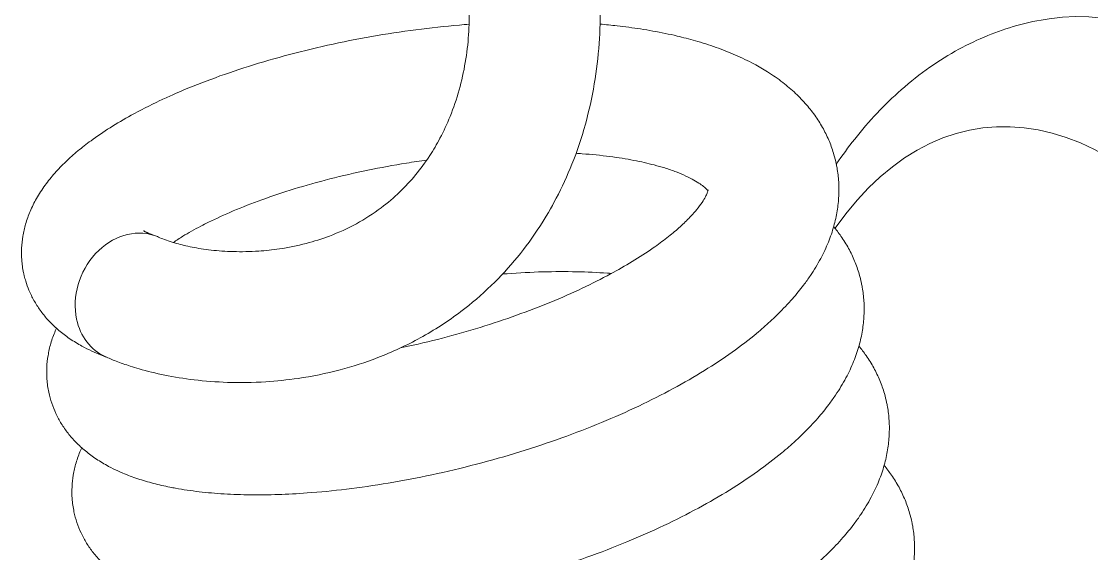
# Model space of a CAD drawing. Header units: millimetres. Extents: x 28932 to 35892, y -771 to 3945.
# Drawn here: x 34044.38 to 34064.83, y 2433.34 to 2443.51 of the extents above; entities that cross this region are included whole.
import ezdxf

# ---------------------------------------------------------------- set-up
doc = ezdxf.new("R2010")
doc.units = ezdxf.units.MM
doc.linetypes.add('K5LT_BASIC', pattern=[0])
doc.linetypes.add('K5LT_THIN', pattern=[0])
doc.layers.add('Системный слой (1)', color=7, linetype='Continuous', true_color=0x909090)

msp = doc.modelspace()

# ---------------------------------------------------------------- linework, layer by layer
at = {"layer": 'Системный слой (1)', "color": 7, "linetype": 'K5LT_THIN', "lineweight": 5}
for centre, major_axis, start_param, end_param in [((34066.333, 2428.108), (2.309, -15.453), 0, 3.141593), ((34064.709, 2427.865), (2.032, -13.599), 6.06851, 9.893051)]:
    msp.add_ellipse(centre, major_axis=major_axis, ratio=0.482963, start_param=start_param, end_param=end_param, dxfattribs=at)
at = {"layer": 'Системный слой (1)', "color": 5, "linetype": 'K5LT_BASIC', "lineweight": 20, "true_color": 0x0000ff}
for major_axis, start_param, end_param in [((0.511, 1.141), 0.084246, 2.28716), ((0.511, 1.141), 0, 0.084246), ((-0.511, -1.141), 5.428753, 6.283185)]:
    msp.add_ellipse((34046.493, 2438.247), major_axis=major_axis, ratio=0.836516, start_param=start_param, end_param=end_param, dxfattribs=at)
for points, knots in [([(34055.273, 2445.264), (34055.321, 2445.036), (34055.359, 2444.805), (34055.415, 2444.331), (34055.432, 2444.087), (34055.445, 2443.591), (34055.44, 2443.338), (34055.405, 2442.828), (34055.374, 2442.571), (34055.287, 2442.055), (34055.23, 2441.798), (34055.088, 2441.285), (34055.002, 2441.03), (34054.814, 2440.558), (34054.714, 2440.341), (34054.507, 2439.946), (34054.402, 2439.767), (34054.158, 2439.39), (34054.015, 2439.194), (34053.705, 2438.816), (34053.538, 2438.634), (34053.177, 2438.285), (34052.983, 2438.119), (34052.534, 2437.779), (34052.274, 2437.611), (34051.742, 2437.318), (34051.47, 2437.192), (34050.956, 2436.993), (34050.715, 2436.916), (34050.205, 2436.781), (34049.936, 2436.727), (34049.463, 2436.658), (34049.257, 2436.637), (34048.806, 2436.608), (34048.561, 2436.605), (34048.103, 2436.62), (34047.889, 2436.637), (34047.488, 2436.684), (34047.301, 2436.714), (34046.952, 2436.785), (34046.789, 2436.825), (34046.575, 2436.887), (34046.519, 2436.904), (34046.371, 2436.952), (34046.28, 2436.984), (34046.12, 2437.046), (34046.05, 2437.076), (34045.981, 2437.106)], [0, 0, 0, 0, 12.925625, 12.925625, 26.247076, 26.247076, 39.919858, 39.919858, 53.842886, 53.842886, 67.927331, 67.927331, 82.262156, 82.262156, 94.968561, 94.968561, 105.988124, 105.988124, 118.883445, 118.883445, 132.025103, 132.025103, 145.660283, 145.660283, 162.255828, 162.255828, 178.534141, 178.534141, 192.542389, 192.542389, 208.094189, 208.094189, 220.18904, 220.18904, 235.045704, 235.045704, 248.79631, 248.79631, 261.583042, 261.583042, 273.546404, 273.546404, 277.877679, 277.877679, 285.155082, 285.155082, 291, 291, 291, 291]), ([(34052.827, 2444.747), (34052.859, 2444.594), (34052.885, 2444.438), (34052.923, 2444.114), (34052.935, 2443.948), (34052.944, 2443.605), (34052.94, 2443.431), (34052.916, 2443.079), (34052.895, 2442.902), (34052.835, 2442.549), (34052.796, 2442.373), (34052.699, 2442.028), (34052.642, 2441.858), (34052.517, 2441.55), (34052.453, 2441.411), (34052.321, 2441.163), (34052.256, 2441.052), (34052.102, 2440.817), (34052.012, 2440.693), (34051.821, 2440.462), (34051.72, 2440.354), (34051.501, 2440.143), (34051.382, 2440.042), (34051.105, 2439.834), (34050.946, 2439.733), (34050.616, 2439.552), (34050.444, 2439.474), (34050.123, 2439.353), (34049.974, 2439.306), (34049.654, 2439.222), (34049.483, 2439.188), (34049.181, 2439.143), (34049.048, 2439.129), (34048.75, 2439.109), (34048.588, 2439.107), (34048.283, 2439.115), (34048.141, 2439.125), (34047.878, 2439.155), (34047.757, 2439.174), (34047.538, 2439.217), (34047.439, 2439.24), (34047.321, 2439.274), (34047.293, 2439.282), (34047.213, 2439.306), (34047.164, 2439.323), (34047.077, 2439.356), (34047.039, 2439.372), (34047.004, 2439.388)], [0, 0, 0, 0, 9.057491, 9.057491, 18.414001, 18.414001, 27.985251, 27.985251, 37.637223, 37.637223, 47.235619, 47.235619, 56.784712, 56.784712, 64.878851, 64.878851, 71.694365, 71.694365, 79.810312, 79.810312, 87.682681, 87.682681, 96.107023, 96.107023, 106.421449, 106.421449, 117.01927, 117.01927, 126.130266, 126.130266, 136.701924, 136.701924, 145.292108, 145.292108, 156.345241, 156.345241, 166.927697, 166.927697, 176.984917, 176.984917, 186.490714, 186.490714, 189.491286, 189.491286, 195.439401, 195.439401, 201, 201, 201, 201]), ([(34052.938, 2443.456), (34052.877, 2443.451), (34052.815, 2443.446), (34052.476, 2443.417), (34052.199, 2443.387), (34051.639, 2443.313), (34051.358, 2443.27), (34050.794, 2443.171), (34050.512, 2443.115), (34049.953, 2442.991), (34049.676, 2442.923), (34049.141, 2442.778), (34048.882, 2442.701), (34048.384, 2442.541), (34048.145, 2442.457), (34047.69, 2442.284), (34047.473, 2442.195), (34047.185, 2442.068), (34047.107, 2442.032), (34046.838, 2441.905), (34046.655, 2441.812), (34046.34, 2441.639), (34046.206, 2441.56), (34045.951, 2441.398), (34045.829, 2441.315), (34045.626, 2441.166), (34045.542, 2441.101), (34045.382, 2440.967), (34045.305, 2440.899), (34045.158, 2440.758), (34045.088, 2440.686), (34044.956, 2440.536), (34044.893, 2440.458), (34044.776, 2440.297), (34044.722, 2440.214), (34044.627, 2440.047), (34044.586, 2439.964), (34044.516, 2439.801), (34044.488, 2439.72), (34044.442, 2439.562), (34044.424, 2439.484), (34044.398, 2439.33), (34044.39, 2439.254), (34044.383, 2439.104), (34044.384, 2439.03), (34044.395, 2438.872), (34044.407, 2438.788), (34044.424, 2438.705)], [41.717124, 41.717124, 41.717124, 41.717124, 42.928308, 42.928308, 48.325398, 48.325398, 53.813684, 53.813684, 59.400049, 59.400049, 65.044369, 65.044369, 70.570378, 70.570378, 75.978132, 75.978132, 81.258628, 81.258628, 83.276534, 83.276534, 88.324519, 88.324519, 92.362401, 92.362401, 96.399451, 96.399451, 99.426317, 99.426317, 102.451926, 102.451926, 105.475678, 105.475678, 108.496862, 108.496862, 111.514896, 111.514896, 114.271592, 114.271592, 116.758521, 116.758521, 119.047023, 119.047023, 121.195877, 121.195877, 123.252116, 123.252116, 125.597317, 125.597317, 125.597317, 125.597317]), ([(34058.381, 2442.697), (34058.268, 2442.757), (34058.151, 2442.814), (34057.909, 2442.919), (34057.785, 2442.968), (34057.528, 2443.059), (34057.397, 2443.101), (34057.147, 2443.172), (34057.03, 2443.202), (34056.836, 2443.248), (34056.76, 2443.265), (34056.53, 2443.312), (34056.373, 2443.341), (34056.066, 2443.388), (34055.917, 2443.408), (34055.658, 2443.438), (34055.549, 2443.448), (34055.439, 2443.458)], [0, 0, 0, 0, 3.49446, 3.49446, 6.988921, 6.988921, 10.483381, 10.483381, 13.429343, 13.429343, 15.279564, 15.279564, 18.980006, 18.980006, 22.340055, 22.340055, 24.724826, 24.724826, 24.724826, 24.724826]), ([(34059.955, 2440.784), (34060.068, 2440.948), (34060.185, 2441.107), (34060.443, 2441.433), (34060.586, 2441.598), (34060.882, 2441.913), (34061.036, 2442.062), (34061.371, 2442.358), (34061.554, 2442.502), (34061.921, 2442.759), (34062.105, 2442.874), (34062.474, 2443.075), (34062.659, 2443.162), (34063.03, 2443.313), (34063.216, 2443.377), (34063.608, 2443.486), (34063.815, 2443.53), (34064.023, 2443.561)], [150.475975, 150.475975, 150.475975, 150.475975, 154.056907, 154.056907, 158.093176, 158.093176, 162.128081, 162.128081, 166.574599, 166.574599, 170.750524, 170.750524, 174.71909, 174.71909, 178.541762, 178.541762, 182.65291, 182.65291, 182.65291, 182.65291]), ([(34059.953, 2440.791), (34059.941, 2440.849), (34059.927, 2440.906), (34059.886, 2441.047), (34059.857, 2441.131), (34059.789, 2441.295), (34059.75, 2441.376), (34059.663, 2441.535), (34059.615, 2441.613), (34059.508, 2441.767), (34059.449, 2441.843), (34059.321, 2441.991), (34059.251, 2442.064), (34059.099, 2442.208), (34059.016, 2442.278), (34058.838, 2442.415), (34058.742, 2442.482), (34058.558, 2442.598), (34058.471, 2442.649), (34058.381, 2442.697)], [0, 0, 0, 0, 1.631874, 1.631874, 4.079684, 4.079684, 6.571743, 6.571743, 9.139774, 9.139774, 11.820759, 11.820759, 14.654094, 14.654094, 17.681814, 17.681814, 20.925508, 20.925508, 23.680472, 23.680472, 23.680472, 23.680472]), ([(34057.233, 2440.478), (34057.188, 2440.503), (34057.137, 2440.529), (34057.023, 2440.582), (34056.961, 2440.608), (34056.826, 2440.659), (34056.753, 2440.684), (34056.611, 2440.729), (34056.543, 2440.748), (34056.352, 2440.798), (34056.223, 2440.828), (34055.941, 2440.882), (34055.787, 2440.907), (34055.457, 2440.95), (34055.281, 2440.967), (34055.059, 2440.984), (34055.021, 2440.986), (34054.982, 2440.989)], [0, 0, 0, 0, 2.584575, 2.584575, 5.16915, 5.16915, 7.753725, 7.753725, 9.903939, 9.903939, 13.576865, 13.576865, 17.47532, 17.47532, 21.566648, 21.566648, 22.424755, 22.424755, 22.424755, 22.424755]), ([(34044.906, 2436.423), (34044.921, 2436.353), (34044.94, 2436.284), (34044.986, 2436.148), (34045.012, 2436.081), (34045.074, 2435.95), (34045.108, 2435.886), (34045.185, 2435.761), (34045.228, 2435.7), (34045.322, 2435.58), (34045.373, 2435.522), (34045.483, 2435.409), (34045.543, 2435.354), (34045.673, 2435.247), (34045.744, 2435.195), (34045.892, 2435.097), (34045.97, 2435.05), (34046.108, 2434.976), (34046.168, 2434.947), (34046.259, 2434.905), (34046.29, 2434.891), (34046.414, 2434.839), (34046.509, 2434.803), (34046.704, 2434.738), (34046.804, 2434.709), (34047.009, 2434.655), (34047.114, 2434.631), (34047.257, 2434.603), (34047.293, 2434.596), (34047.475, 2434.563), (34047.625, 2434.541), (34047.934, 2434.505), (34048.093, 2434.491), (34048.421, 2434.472), (34048.589, 2434.466), (34048.934, 2434.462), (34049.11, 2434.464), (34049.47, 2434.475), (34049.654, 2434.485), (34050.088, 2434.516), (34050.34, 2434.541), (34050.859, 2434.603), (34051.125, 2434.642), (34051.67, 2434.733), (34051.947, 2434.786), (34052.51, 2434.906), (34052.795, 2434.974), (34053.357, 2435.121), (34053.634, 2435.2), (34054.179, 2435.369), (34054.446, 2435.458), (34054.966, 2435.645), (34055.22, 2435.743), (34055.711, 2435.946), (34055.949, 2436.051), (34056.406, 2436.267), (34056.625, 2436.378), (34057.044, 2436.604), (34057.243, 2436.719), (34057.619, 2436.953), (34057.797, 2437.071), (34058.129, 2437.308), (34058.285, 2437.427), (34058.522, 2437.624), (34058.609, 2437.699), (34058.743, 2437.823), (34058.793, 2437.871), (34058.939, 2438.014), (34059.031, 2438.112), (34059.193, 2438.296), (34059.264, 2438.383), (34059.375, 2438.531), (34059.418, 2438.592), (34059.531, 2438.759), (34059.597, 2438.868), (34059.712, 2439.082), (34059.761, 2439.187), (34059.844, 2439.393), (34059.879, 2439.494), (34059.934, 2439.693), (34059.956, 2439.791), (34059.987, 2439.983), (34059.997, 2440.077), (34060.007, 2440.263), (34060.006, 2440.354), (34059.995, 2440.535), (34059.984, 2440.623), (34059.964, 2440.738), (34059.959, 2440.765), (34059.953, 2440.791)], [0, 0, 0, 0, 1.967536, 1.967536, 3.951759, 3.951759, 5.982309, 5.982309, 8.092566, 8.092566, 10.321001, 10.321001, 12.712997, 12.712997, 15.321763, 15.321763, 18.049158, 18.049158, 20.062766, 20.062766, 21.067336, 21.067336, 24.083439, 24.083439, 27.09809, 27.09809, 30.112742, 30.112742, 31.116164, 31.116164, 35.133216, 35.133216, 39.14967, 39.14967, 43.165766, 43.165766, 47.181862, 47.181862, 51.197959, 51.197959, 56.492161, 56.492161, 61.905907, 61.905907, 67.433775, 67.433775, 73.062992, 73.062992, 78.582969, 78.582969, 84.00683, 84.00683, 89.33932, 89.33932, 94.578481, 94.578481, 99.715825, 99.715825, 104.735444, 104.735444, 109.612366, 109.612366, 114.311198, 114.311198, 117.196707, 117.196707, 118.954449, 118.954449, 122.469933, 122.469933, 125.488743, 125.488743, 127.515813, 127.515813, 131.05052, 131.05052, 134.294454, 134.294454, 137.289611, 137.289611, 140.085676, 140.085676, 142.73081, 142.73081, 145.270362, 145.270362, 147.745453, 147.745453, 148.499991, 148.499991, 148.499991, 148.499991]), ([(34052.129, 2440.86), (34052, 2440.842), (34051.871, 2440.823), (34051.494, 2440.762), (34051.248, 2440.716), (34050.758, 2440.615), (34050.515, 2440.559), (34050.044, 2440.439), (34049.816, 2440.375), (34049.382, 2440.242), (34049.175, 2440.173), (34048.785, 2440.032), (34048.602, 2439.96), (34048.262, 2439.816), (34048.104, 2439.744), (34047.908, 2439.647), (34047.86, 2439.623), (34047.688, 2439.533), (34047.573, 2439.468), (34047.403, 2439.364), (34047.341, 2439.323), (34047.285, 2439.284)], [41.579078, 41.579078, 41.579078, 41.579078, 44.088282, 44.088282, 48.912055, 48.912055, 53.836172, 53.836172, 58.671408, 58.671408, 63.393241, 63.393241, 67.98717, 67.98717, 72.429844, 72.429844, 73.957525, 73.957525, 77.974537, 77.974537, 80.571688, 80.571688, 80.571688, 80.571688]), ([(34057.233, 2440.478), (34057.279, 2440.452), (34057.318, 2440.427), (34057.385, 2440.381), (34057.413, 2440.36), (34057.454, 2440.324), (34057.47, 2440.309), (34057.49, 2440.288), (34057.497, 2440.28), (34057.501, 2440.274)], [0, 0, 0, 0, 2.6, 2.6, 5.169047, 5.169047, 7.494849, 7.494849, 9.270369, 9.270369, 9.270369, 9.270369]), ([(34051.627, 2437.27), (34051.646, 2437.274), (34051.665, 2437.278), (34051.931, 2437.335), (34052.18, 2437.393), (34052.671, 2437.521), (34052.913, 2437.59), (34053.387, 2437.736), (34053.619, 2437.813), (34054.069, 2437.975), (34054.287, 2438.058), (34054.706, 2438.231), (34054.906, 2438.32), (34055.287, 2438.499), (34055.468, 2438.59), (34055.784, 2438.761), (34055.922, 2438.84), (34056.196, 2439.006), (34056.33, 2439.093), (34056.548, 2439.245), (34056.636, 2439.31), (34056.801, 2439.439), (34056.877, 2439.502), (34057.016, 2439.626), (34057.079, 2439.687), (34057.192, 2439.802), (34057.242, 2439.858), (34057.326, 2439.961), (34057.362, 2440.009), (34057.416, 2440.09), (34057.437, 2440.125), (34057.467, 2440.183), (34057.478, 2440.207), (34057.492, 2440.244), (34057.497, 2440.258), (34057.503, 2440.278), (34057.504, 2440.285), (34057.505, 2440.293), (34057.505, 2440.294), (34057.505, 2440.294)], [44.194883, 44.194883, 44.194883, 44.194883, 44.571552, 44.571552, 49.471016, 49.471016, 54.268364, 54.268364, 58.9671, 58.9671, 63.563865, 63.563865, 68.049658, 68.049658, 72.409928, 72.409928, 76.069145, 76.069145, 80.067331, 80.067331, 83.06543, 83.06543, 86.062735, 86.062735, 89.058757, 89.058757, 92.052764, 92.052764, 94.990085, 94.990085, 97.637529, 97.637529, 100.027313, 100.027313, 102.205728, 102.205728, 104.220498, 104.220498, 106, 106, 106, 106]), ([(34046.922, 2439.42), (34046.896, 2439.428), (34046.872, 2439.437), (34046.836, 2439.451), (34046.822, 2439.456), (34046.792, 2439.469), (34046.777, 2439.476), (34046.751, 2439.489), (34046.741, 2439.495), (34046.728, 2439.502), (34046.724, 2439.505), (34046.719, 2439.508), (34046.717, 2439.509), (34046.716, 2439.51)], [0, 0, 0, 0, 1.6, 1.6, 2.734648, 2.734648, 4.334648, 4.334648, 5.934648, 5.934648, 7.050964, 7.050964, 8, 8, 8, 8]), ([(34046.922, 2439.42), (34046.893, 2439.429), (34046.828, 2439.453), (34046.78, 2439.475), (34046.753, 2439.488), (34046.728, 2439.502), (34046.725, 2439.504), (34046.722, 2439.506)], [0, 0, 0, 0, 0.476919, 0.476919, 0.864297, 0.864297, 1.133439, 1.133439, 1.133439, 1.133439]), ([(34060.435, 2438.509), (34060.423, 2438.567), (34060.409, 2438.624), (34060.368, 2438.765), (34060.339, 2438.849), (34060.271, 2439.013), (34060.232, 2439.094), (34060.145, 2439.253), (34060.096, 2439.331), (34060, 2439.469), (34059.954, 2439.53), (34059.905, 2439.589)], [0, 0, 0, 0, 1.631874, 1.631874, 4.079684, 4.079684, 6.571743, 6.571743, 9.139774, 9.139774, 11.287901, 11.287901, 11.287901, 11.287901]), ([(34044.424, 2438.705), (34044.429, 2438.685), (34044.433, 2438.665), (34044.446, 2438.612), (34044.456, 2438.579), (34044.484, 2438.487), (34044.504, 2438.429), (34044.556, 2438.306), (34044.588, 2438.241), (34044.659, 2438.113), (34044.699, 2438.051), (34044.786, 2437.93), (34044.833, 2437.87), (34044.937, 2437.755), (34044.994, 2437.699), (34045.116, 2437.589), (34045.183, 2437.536), (34045.326, 2437.432), (34045.404, 2437.383), (34045.519, 2437.316), (34045.555, 2437.296), (34045.651, 2437.246), (34045.711, 2437.217), (34045.834, 2437.162), (34045.896, 2437.137), (34045.977, 2437.106), (34045.995, 2437.099), (34046.013, 2437.092)], [0, 0, 0, 0, 0.568862, 0.568862, 1.516965, 1.516965, 3.22355, 3.22355, 5.245632, 5.245632, 7.333111, 7.333111, 9.524569, 9.524569, 11.862936, 11.862936, 14.398665, 14.398665, 17.189054, 17.189054, 18.441069, 18.441069, 20.467044, 20.467044, 22.493019, 22.493019, 23.058391, 23.058391, 23.058391, 23.058391]), ([(34055.657, 2438.693), (34055.631, 2438.695), (34055.606, 2438.697), (34055.389, 2438.712), (34055.193, 2438.722), (34054.782, 2438.73), (34054.567, 2438.73), (34054.125, 2438.718), (34053.897, 2438.706), (34053.637, 2438.687), (34053.607, 2438.685), (34053.577, 2438.683)], [20.985559, 20.985559, 20.985559, 20.985559, 21.566648, 21.566648, 25.822155, 25.822155, 30.217862, 30.217862, 34.735456, 34.735456, 35.322283, 35.322283, 35.322283, 35.322283]), ([(34045.388, 2434.141), (34045.403, 2434.071), (34045.422, 2434.001), (34045.467, 2433.866), (34045.494, 2433.799), (34045.555, 2433.668), (34045.59, 2433.604), (34045.667, 2433.479), (34045.71, 2433.418), (34045.803, 2433.298), (34045.854, 2433.24), (34045.965, 2433.127), (34046.025, 2433.072), (34046.155, 2432.964), (34046.226, 2432.913), (34046.374, 2432.814), (34046.451, 2432.768), (34046.59, 2432.694), (34046.65, 2432.664), (34046.741, 2432.623), (34046.772, 2432.609), (34046.896, 2432.557), (34046.991, 2432.521), (34047.186, 2432.456), (34047.286, 2432.427), (34047.491, 2432.373), (34047.596, 2432.349), (34047.739, 2432.321), (34047.775, 2432.314), (34047.957, 2432.281), (34048.107, 2432.259), (34048.416, 2432.223), (34048.575, 2432.209), (34048.903, 2432.189), (34049.071, 2432.183), (34049.415, 2432.179), (34049.592, 2432.181), (34049.952, 2432.193), (34050.136, 2432.203), (34050.57, 2432.234), (34050.822, 2432.258), (34051.341, 2432.321), (34051.607, 2432.359), (34052.151, 2432.451), (34052.429, 2432.504), (34052.992, 2432.624), (34053.277, 2432.692), (34053.839, 2432.839), (34054.116, 2432.918), (34054.66, 2433.086), (34054.927, 2433.175), (34055.448, 2433.363), (34055.701, 2433.461), (34056.193, 2433.664), (34056.43, 2433.769), (34056.887, 2433.985), (34057.107, 2434.096), (34057.525, 2434.322), (34057.725, 2434.437), (34058.101, 2434.67), (34058.279, 2434.788), (34058.611, 2435.025), (34058.766, 2435.145), (34059.003, 2435.341), (34059.09, 2435.417), (34059.225, 2435.541), (34059.275, 2435.589), (34059.421, 2435.732), (34059.513, 2435.829), (34059.674, 2436.014), (34059.745, 2436.101), (34059.857, 2436.249), (34059.9, 2436.309), (34060.013, 2436.477), (34060.079, 2436.586), (34060.194, 2436.8), (34060.243, 2436.905), (34060.326, 2437.111), (34060.36, 2437.212), (34060.416, 2437.411), (34060.438, 2437.508), (34060.469, 2437.7), (34060.479, 2437.795), (34060.488, 2437.981), (34060.488, 2438.072), (34060.477, 2438.252), (34060.466, 2438.341), (34060.446, 2438.456), (34060.441, 2438.483), (34060.435, 2438.509)], [0, 0, 0, 0, 1.967536, 1.967536, 3.951759, 3.951759, 5.982309, 5.982309, 8.092566, 8.092566, 10.321001, 10.321001, 12.712997, 12.712997, 15.321763, 15.321763, 18.049158, 18.049158, 20.062766, 20.062766, 21.067336, 21.067336, 24.083439, 24.083439, 27.09809, 27.09809, 30.112742, 30.112742, 31.116164, 31.116164, 35.133216, 35.133216, 39.14967, 39.14967, 43.165766, 43.165766, 47.181862, 47.181862, 51.197959, 51.197959, 56.492161, 56.492161, 61.905907, 61.905907, 67.433775, 67.433775, 73.062992, 73.062992, 78.582969, 78.582969, 84.00683, 84.00683, 89.33932, 89.33932, 94.578481, 94.578481, 99.715825, 99.715825, 104.735444, 104.735444, 109.612366, 109.612366, 114.311198, 114.311198, 117.196707, 117.196707, 118.954449, 118.954449, 122.469933, 122.469933, 125.488743, 125.488743, 127.515813, 127.515813, 131.05052, 131.05052, 134.294454, 134.294454, 137.289611, 137.289611, 140.085676, 140.085676, 142.73081, 142.73081, 145.270362, 145.270362, 147.745453, 147.745453, 148.499991, 148.499991, 148.499991, 148.499991]), ([(34045.053, 2437.646), (34045.045, 2437.629), (34045.038, 2437.613), (34044.998, 2437.518), (34044.969, 2437.438), (34044.923, 2437.28), (34044.906, 2437.202), (34044.88, 2437.048), (34044.872, 2436.972), (34044.865, 2436.822), (34044.866, 2436.748), (34044.877, 2436.59), (34044.889, 2436.506), (34044.906, 2436.423)], [113.028104, 113.028104, 113.028104, 113.028104, 113.563942, 113.563942, 116.035471, 116.035471, 118.309802, 118.309802, 120.445349, 120.445349, 122.488855, 122.488855, 124.819538, 124.819538, 124.819538, 124.819538]), ([(34060.917, 2436.227), (34060.905, 2436.285), (34060.891, 2436.342), (34060.85, 2436.483), (34060.82, 2436.566), (34060.753, 2436.731), (34060.714, 2436.811), (34060.627, 2436.971), (34060.578, 2437.049), (34060.482, 2437.187), (34060.436, 2437.248), (34060.387, 2437.307)], [0, 0, 0, 0, 1.631874, 1.631874, 4.079684, 4.079684, 6.571743, 6.571743, 9.139774, 9.139774, 11.287901, 11.287901, 11.287901, 11.287901]), ([(34045.87, 2431.858), (34045.885, 2431.788), (34045.903, 2431.719), (34045.949, 2431.583), (34045.976, 2431.517), (34046.037, 2431.386), (34046.072, 2431.322), (34046.149, 2431.196), (34046.192, 2431.135), (34046.285, 2431.016), (34046.336, 2430.958), (34046.447, 2430.844), (34046.507, 2430.789), (34046.637, 2430.682), (34046.707, 2430.63), (34046.855, 2430.532), (34046.933, 2430.486), (34047.072, 2430.412), (34047.132, 2430.382), (34047.223, 2430.34), (34047.254, 2430.327), (34047.378, 2430.275), (34047.473, 2430.239), (34047.668, 2430.174), (34047.768, 2430.144), (34047.972, 2430.091), (34048.077, 2430.067), (34048.221, 2430.038), (34048.257, 2430.031), (34048.438, 2429.998), (34048.588, 2429.976), (34048.898, 2429.941), (34049.057, 2429.927), (34049.384, 2429.907), (34049.553, 2429.901), (34049.897, 2429.897), (34050.074, 2429.899), (34050.434, 2429.911), (34050.618, 2429.92), (34051.052, 2429.952), (34051.304, 2429.976), (34051.823, 2430.039), (34052.089, 2430.077), (34052.633, 2430.168), (34052.911, 2430.221), (34053.474, 2430.342), (34053.759, 2430.409), (34054.321, 2430.557), (34054.598, 2430.636), (34055.142, 2430.804), (34055.409, 2430.893), (34055.93, 2431.08), (34056.183, 2431.178), (34056.674, 2431.381), (34056.912, 2431.486), (34057.369, 2431.703), (34057.589, 2431.814), (34058.007, 2432.04), (34058.206, 2432.155), (34058.583, 2432.388), (34058.761, 2432.506), (34059.093, 2432.743), (34059.248, 2432.862), (34059.485, 2433.059), (34059.572, 2433.135), (34059.707, 2433.259), (34059.757, 2433.306), (34059.902, 2433.45), (34059.995, 2433.547), (34060.156, 2433.732), (34060.227, 2433.819), (34060.339, 2433.967), (34060.382, 2434.027), (34060.495, 2434.195), (34060.561, 2434.304), (34060.675, 2434.518), (34060.725, 2434.623), (34060.808, 2434.829), (34060.842, 2434.93), (34060.898, 2435.129), (34060.919, 2435.226), (34060.951, 2435.418), (34060.961, 2435.513), (34060.97, 2435.698), (34060.97, 2435.79), (34060.958, 2435.97), (34060.948, 2436.059), (34060.928, 2436.174), (34060.923, 2436.2), (34060.917, 2436.227)], [0, 0, 0, 0, 1.967536, 1.967536, 3.951759, 3.951759, 5.982309, 5.982309, 8.092566, 8.092566, 10.321001, 10.321001, 12.712997, 12.712997, 15.321763, 15.321763, 18.049158, 18.049158, 20.062766, 20.062766, 21.067336, 21.067336, 24.083439, 24.083439, 27.09809, 27.09809, 30.112742, 30.112742, 31.116164, 31.116164, 35.133216, 35.133216, 39.14967, 39.14967, 43.165766, 43.165766, 47.181862, 47.181862, 51.197959, 51.197959, 56.492161, 56.492161, 61.905907, 61.905907, 67.433775, 67.433775, 73.062992, 73.062992, 78.582969, 78.582969, 84.00683, 84.00683, 89.33932, 89.33932, 94.578481, 94.578481, 99.715825, 99.715825, 104.735444, 104.735444, 109.612366, 109.612366, 114.311198, 114.311198, 117.196707, 117.196707, 118.954449, 118.954449, 122.469933, 122.469933, 125.488743, 125.488743, 127.515813, 127.515813, 131.05052, 131.05052, 134.294454, 134.294454, 137.289611, 137.289611, 140.085676, 140.085676, 142.73081, 142.73081, 145.270362, 145.270362, 147.745453, 147.745453, 148.499991, 148.499991, 148.499991, 148.499991]), ([(34045.535, 2435.364), (34045.527, 2435.347), (34045.52, 2435.33), (34045.48, 2435.236), (34045.451, 2435.156), (34045.405, 2434.998), (34045.387, 2434.92), (34045.362, 2434.766), (34045.354, 2434.69), (34045.347, 2434.54), (34045.347, 2434.466), (34045.359, 2434.308), (34045.371, 2434.224), (34045.388, 2434.141)], [113.028104, 113.028104, 113.028104, 113.028104, 113.563942, 113.563942, 116.035471, 116.035471, 118.309802, 118.309802, 120.445349, 120.445349, 122.488855, 122.488855, 124.819538, 124.819538, 124.819538, 124.819538]), ([(34061.399, 2433.945), (34061.387, 2434.002), (34061.372, 2434.059), (34061.331, 2434.201), (34061.302, 2434.284), (34061.234, 2434.448), (34061.196, 2434.529), (34061.109, 2434.688), (34061.06, 2434.766), (34060.964, 2434.905), (34060.917, 2434.966), (34060.869, 2435.025)], [0, 0, 0, 0, 1.631874, 1.631874, 4.079684, 4.079684, 6.571743, 6.571743, 9.139774, 9.139774, 11.287901, 11.287901, 11.287901, 11.287901]), ([(34046.352, 2429.576), (34046.366, 2429.506), (34046.385, 2429.437), (34046.431, 2429.301), (34046.458, 2429.234), (34046.519, 2429.104), (34046.554, 2429.039), (34046.631, 2428.914), (34046.674, 2428.853), (34046.767, 2428.734), (34046.818, 2428.676), (34046.929, 2428.562), (34046.989, 2428.507), (34047.119, 2428.4), (34047.189, 2428.348), (34047.337, 2428.25), (34047.415, 2428.204), (34047.554, 2428.13), (34047.614, 2428.1), (34047.705, 2428.058), (34047.736, 2428.045), (34047.859, 2427.992), (34047.955, 2427.957), (34048.15, 2427.892), (34048.249, 2427.862), (34048.454, 2427.809), (34048.559, 2427.785), (34048.702, 2427.756), (34048.738, 2427.749), (34048.92, 2427.716), (34049.07, 2427.694), (34049.38, 2427.658), (34049.539, 2427.644), (34049.866, 2427.625), (34050.034, 2427.619), (34050.379, 2427.615), (34050.556, 2427.617), (34050.916, 2427.628), (34051.1, 2427.638), (34051.534, 2427.669), (34051.786, 2427.694), (34052.304, 2427.756), (34052.571, 2427.795), (34053.115, 2427.886), (34053.393, 2427.939), (34053.955, 2428.059), (34054.24, 2428.127), (34054.803, 2428.274), (34055.08, 2428.353), (34055.624, 2428.522), (34055.891, 2428.611), (34056.411, 2428.798), (34056.665, 2428.896), (34057.156, 2429.099), (34057.394, 2429.204), (34057.851, 2429.42), (34058.07, 2429.531), (34058.489, 2429.757), (34058.688, 2429.873), (34059.065, 2430.106), (34059.243, 2430.224), (34059.575, 2430.461), (34059.73, 2430.58), (34059.967, 2430.777), (34060.054, 2430.853), (34060.189, 2430.977), (34060.238, 2431.024), (34060.384, 2431.167), (34060.476, 2431.265), (34060.638, 2431.45), (34060.709, 2431.537), (34060.821, 2431.685), (34060.864, 2431.745), (34060.977, 2431.912), (34061.043, 2432.021), (34061.157, 2432.236), (34061.206, 2432.34), (34061.289, 2432.547), (34061.324, 2432.648), (34061.38, 2432.846), (34061.401, 2432.944), (34061.433, 2433.136), (34061.443, 2433.23), (34061.452, 2433.416), (34061.451, 2433.508), (34061.44, 2433.688), (34061.43, 2433.777), (34061.41, 2433.891), (34061.404, 2433.918), (34061.399, 2433.945)], [0, 0, 0, 0, 1.967536, 1.967536, 3.951759, 3.951759, 5.982309, 5.982309, 8.092566, 8.092566, 10.321001, 10.321001, 12.712997, 12.712997, 15.321763, 15.321763, 18.049158, 18.049158, 20.062766, 20.062766, 21.067336, 21.067336, 24.083439, 24.083439, 27.09809, 27.09809, 30.112742, 30.112742, 31.116164, 31.116164, 35.133216, 35.133216, 39.14967, 39.14967, 43.165766, 43.165766, 47.181862, 47.181862, 51.197959, 51.197959, 56.492161, 56.492161, 61.905907, 61.905907, 67.433775, 67.433775, 73.062992, 73.062992, 78.582969, 78.582969, 84.00683, 84.00683, 89.33932, 89.33932, 94.578481, 94.578481, 99.715825, 99.715825, 104.735444, 104.735444, 109.612366, 109.612366, 114.311198, 114.311198, 117.196707, 117.196707, 118.954449, 118.954449, 122.469933, 122.469933, 125.488743, 125.488743, 127.515813, 127.515813, 131.05052, 131.05052, 134.294454, 134.294454, 137.289611, 137.289611, 140.085676, 140.085676, 142.73081, 142.73081, 145.270362, 145.270362, 147.745453, 147.745453, 148.499991, 148.499991, 148.499991, 148.499991])]:
    msp.add_open_spline(points, degree=3, knots=knots, dxfattribs=at)

doc.saveas('drawing.dxf')
